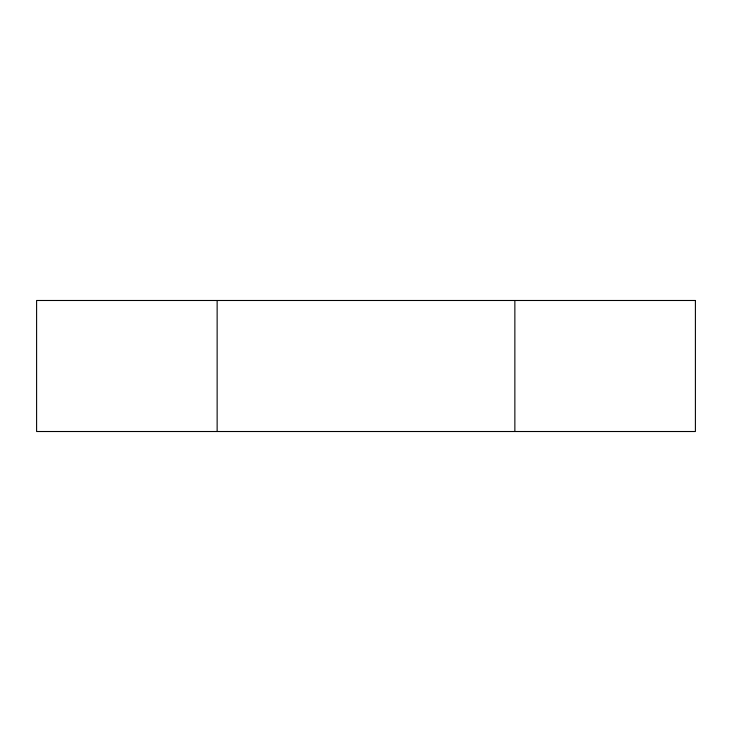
<?xml version="1.0" encoding="UTF-8"?>
<svg xmlns="http://www.w3.org/2000/svg" width="732" height="732" viewBox="0 0 732 732"><rect width="100%" height="100%" fill="white"/><g stroke="black" fill="none" stroke-linecap="round" stroke-linejoin="round"><path stroke-width="1.1" d="M514.861 300.486L514.861 431.514M217.139 300.486L217.139 431.514M695.4 300.486L36.6 300.486L36.6 431.514L695.4 431.514L695.4 300.486"/></g></svg>
